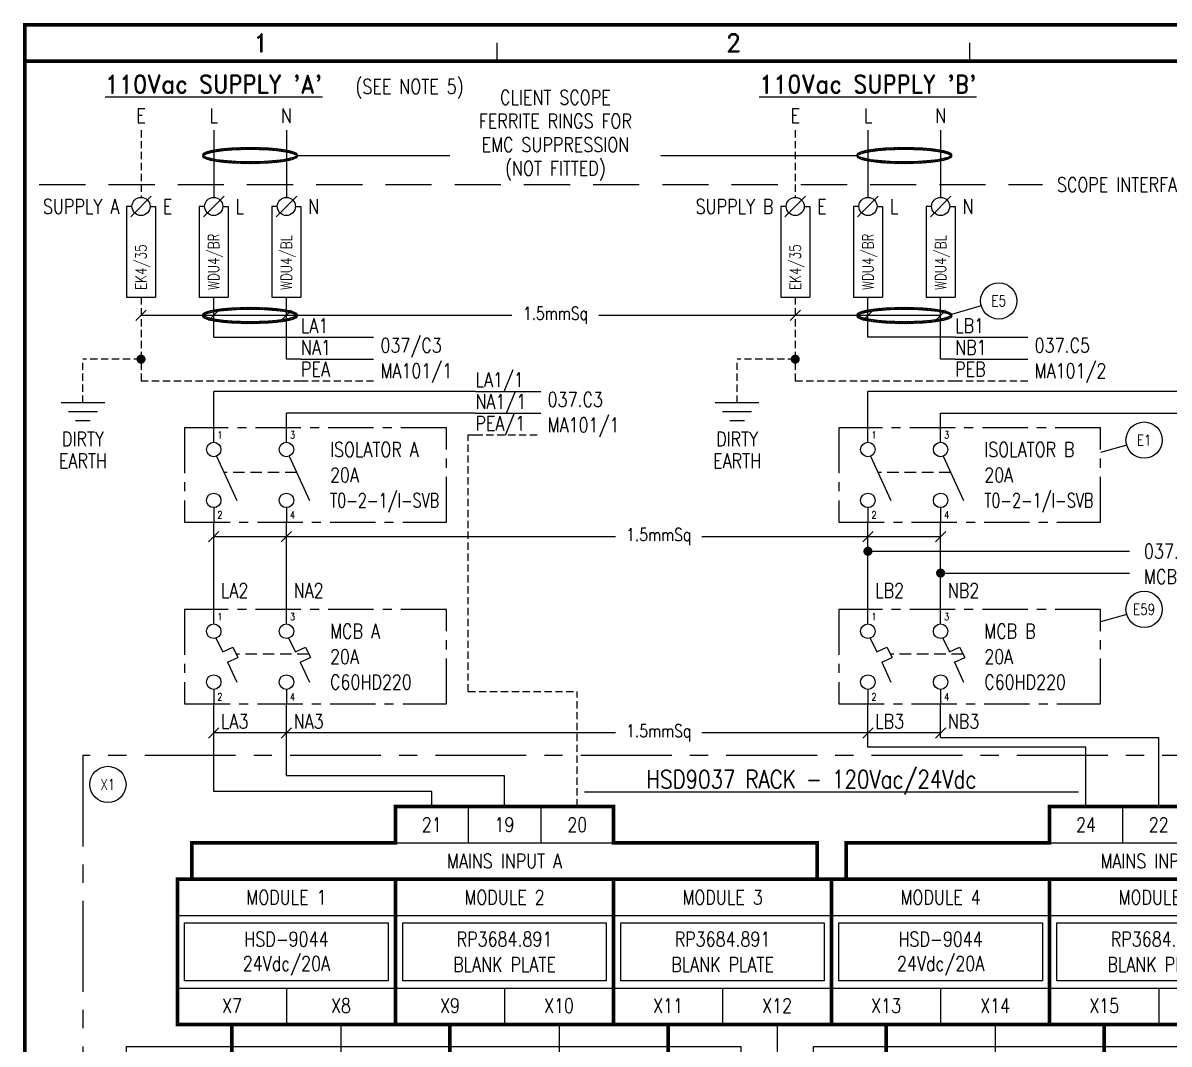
# Model space of a CAD drawing. Extents: x 0 to 414, y 0 to 285.
# Drawn here: x 15.7 to 173.4, y 144.8 to 285.2 of the extents above; entities that cross this region are included whole.
import ezdxf
from ezdxf.enums import TextEntityAlignment as Align

# ---------------------------------------------------------------- set-up
doc = ezdxf.new("R2010")
doc.units = 0
doc.header["$MEASUREMENT"] = 0
for name, pattern in [('CENTER', [2, 1.25, -0.25, 0.25, -0.25]), ('CONTINU', [0]), ('DASHEDX2', [1.5, 1, -0.5]), ('HIDDEN', [9.524999999999999, 6.35, -3.175])]:
    doc.linetypes.add(name, pattern=pattern)
doc.layers.get('0').update_dxf_attribs({"linetype": 'CONTINUOUS'})
for name, color, linetype in [('CATALOGUE', 2, 'CONTINUOUS'), ('COL', 2, 'CONTINU'), ('COUNTER', 2, 'CONTINUOUS'), ('LOCATION', 2, 'CONTINUOUS'), ('MCABBLU-TR-1_5', 4, 'CONTINUOUS'), ('MCABBRN-TR-1_5', 4, 'CONTINUOUS'), ('PCABBLU-TR-1_5', 7, 'CONTINUOUS'), ('PCABBRN-TR-1_5', 7, 'CONTINUOUS'), ('PCABEARTH-1_5', 7, 'DASHEDX2'), ('PREFIX', 2, 'CONTINUOUS'), ('RECORD', 2, 'CONTINUOUS'), ('ROW', 2, 'CONTINU'), ('SNA', 2, 'CONTINUOUS'), ('SPOTS', 7, 'CONTINUOUS'), ('TECHDATA', 2, 'CONTINUOUS'), ('TEXT', 2, 'CONTINUOUS'), ('TPOL', 3, 'CONTINUOUS'), ('UPS', 2, 'CONTINUOUS'), ('ZONE', 2, 'CONTINUOUS')]:
    doc.layers.add(name, color=color, linetype=linetype)
doc.styles.add('CATALOGU', font='ROMANS.shx', dxfattribs={"width": 0.8, "height": 2.5})
doc.styles.add('LOCATION', font='ROMANS.shx', dxfattribs={"width": 0.8, "height": 2.5})
doc.styles.add('PINS', font='ROMANS.shx', dxfattribs={"width": 0.8, "height": 2.5})
doc.styles.add('REFERENC', font='ROMANS.shx', dxfattribs={"width": 0.8, "height": 2.5})
doc.styles.add('ROMAND', font='ROMAND')
doc.styles.add('ROMANS', font='romans.shx', dxfattribs={"width": 0.8})
doc.styles.add('SYMBOL', font='romans.shx', dxfattribs={"width": 0.8})
doc.styles.add('TECHDATA', font='ROMANS.shx', dxfattribs={"width": 0.8, "height": 2.5})
doc.styles.add('TERMINAL', font='ROMANS.shx', dxfattribs={"width": 0.8, "height": 2.5})
doc.styles.add('WIRES', font='ROMANS.shx', dxfattribs={"width": 0.8, "height": 2})
doc.styles.add('ZONE', font='ROMANS.shx', dxfattribs={"width": 0.8, "height": 2.5})

# ---------------------------------------------------------------- blocks, each defined once
blk = doc.blocks.new('HS-A3')
at = {"color": 1}
for p, q in [((81, 280), (81, 282.5)), ((146, 280), (146, 282.5))]:
    blk.add_line(p, q, dxfattribs=at)
at = {"color": 1, "const_width": 0.5}
blk.add_lwpolyline([(16, 3), (409, 3), (409, 285), (16, 285)], close=True, dxfattribs=at)
blk.add_lwpolyline([(16, 280), (404, 280)], dxfattribs=at)
at = {"color": 2, "style": 'ROMAND'}
for s, p in [('1', (48.5, 282.5)), ('2', (113.5, 282.5))]:
    blk.add_text(s, height=2.5, dxfattribs=at).set_placement(p, align=Align.MIDDLE)
at = {"layer": 'COL', "style": 'ROMAND', "flags": 9}
for tag, p in [('COL1', (48.5, 282.5)), ('COL2', (113.5, 282.5)), ('COL3', (178.5, 282.5)), ('COL4', (243.5, 282.5)), ('COL5', (308.5, 282.5)), ('COL6', (373.5, 282.5))]:
    blk.add_attdef(tag, p, '', height=2.5, dxfattribs=at)
at = {"layer": 'ROW', "style": 'ROMAND', "flags": 9}
for tag, p in [('ROW1', (406.5, 249.5)), ('ROW2', (406.5, 188.5)), ('ROW3', (406.5, 127.5)), ('ROW4', (406.5, 66.5))]:
    blk.add_attdef(tag, p, '', height=2.5, dxfattribs=at)
at = {"layer": 'UPS', "color": 3, "style": 'ROMANS', "width": 0.8, "flags": 8}
blk.add_attdef('PROJS->NOMPRO', text='', height=1.7, rotation=90, dxfattribs=at).set_placement((13.5, 35), align=Align.MIDDLE_LEFT)
at = {"layer": 'UPS', "style": 'ROMANS', "width": 0.8, "flags": 8}
for tag, height, p in [('PLANOS->VERIF', 2.5, (293.5, 34.25)), ('PLANOS->CANVI1', 2.5, (109, 29.25)), ('PLANOS->NCAN1', 2.5, (149, 29.25)), ('PLANOS->DCAN1', 2.5, (262.5, 29.25)), ('PLANOS->ORIG', 2.5, (293.5, 29.25)), ('PLANOS->CANVI2', 2.5, (109, 24.25)), ('PLANOS->NCAN2', 2.5, (149, 24.25)), ('PLANOS->DCAN2', 2.5, (262.5, 24.25)), ('PLANOS->HECHF', 2.5, (293.5, 24.25)), ('PLANOS->CANVI3', 2.5, (109, 19.25)), ('PLANOS->NCAN3', 2.5, (149, 19.25)), ('PLANOS->DCAN3', 2.5, (262.5, 19.25)), ('PLANOS->HECHD', 2.5, (293.5, 19.25)), ('PLANOS->CANVI4', 2.5, (109, 14.25)), ('PLANOS->NCAN4', 2.5, (149, 14.25)), ('PLANOS->DCAN4', 2.5, (262.5, 14.25)), ('PLANOS->DATACREA', 2.5, (293.5, 14.25)), ('PLANOS->CANVI5', 2.5, (109, 9.25)), ('PLANOS->NCAN5', 2.5, (149, 9.25)), ('PLANOS->DCAN5', 2.5, (262.5, 9.25)), ('PLANOS->NR1', 2.5, (293.5, 9.25)), ('PROJS->DESCPRO3', 5, (345.5, 5.5)), ('PLANOS->PLANO', 5, (378.5, 5.5)), ('PLANOS->USER', 5, (402.75, 5.5)), ('PLANOS->NR2', 2.5, (293.5, 4.25))]:
    blk.add_attdef(tag, text='', height=height, dxfattribs=at).set_placement(p, align=Align.CENTER)
at = {"layer": 'UPS', "style": 'ROMANS', "width": 3.1263, "flags": 8}
blk.add_attdef('PLANOS->MCAN1', text='', height=2.5, rotation=0.0611733494275344, dxfattribs=at).set_placement((155, 31.6443), (254, 31.75), align=Align.FIT)
at = {"layer": 'UPS', "style": 'ROMANS', "flags": 8}
for tag, width, p, p2 in [('PLANOS->MCAN2', 3.0574, (155, 26.75), (254, 26.75)), ('PLANOS->MCAN3', 3.0574, (155, 21.75), (254, 21.75)), ('PLANOS->MCAN4', 3.0462, (155, 16.75), (254, 16.75)), ('PLANOS->MCAN5', 3.0574, (155, 11.75), (254, 11.75))]:
    blk.add_attdef(tag, text='', height=2.5, dxfattribs=dict(at, width=width)).set_placement(p, p2, align=Align.FIT)
at = {"layer": 'UPS', "style": 'ROMANS', "width": 0.8, "flags": 8}
blk.add_attdef('PLANOS->DENOM', (313.5, 24.25), '', height=2.5, dxfattribs=at)
at = {"layer": 'UPS', "color": 4, "style": 'ROMANS', "width": 0.8, "flags": 8}
for tag, p in [('PROJS->DESCPRO1', (303, 19.25)), ('PROJS->DESCPRO2', (303, 14.25))]:
    blk.add_attdef(tag, p, '', height=2.5, dxfattribs=at)
at = {"layer": 'UPS', "color": 3, "style": 'ROMANS', "width": 0.8, "flags": 8}
blk.add_attdef('PLANOS->PROTOTIPO', text='', height=1.7, dxfattribs=at).set_placement((39.5, 5.5), align=Align.MIDDLE_LEFT)
at = {"layer": 'UPS', "style": 'ROMANS', "width": 0.8, "flags": 8}
blk.add_attdef('PLANOS->OBS4', text='', height=2.5, dxfattribs=at).set_placement((107, 5.5), align=Align.MIDDLE_LEFT)
blk = doc.blocks.new('FERRITE')
h = blk.add_hatch()
h.set_pattern_fill('ANSI31', color=256, scale=1.400296154272291, style=0)
h.set_pattern_definition([(45, (-178.4708869987944, -253.792462086164), (-0.123769863294423, 0.123769863294423), [])])
edge = h.paths.add_edge_path()
edge.add_ellipse((-1.99e-13, 0.130427291221733), major_axis=(-6.5, 0), ratio=0.152911272197378, start_angle=186.9188041560244, end_angle=356.393274004723)
edge.add_line((-6.009451665201384, 0.5092181948329529), (-6.009451665201384, 0.248363612389765))
edge.add_ellipse((-1.99e-13, -0.130427291221737), major_axis=(-6.5, 0), ratio=0.152911272197378, start_angle=186.9188041560251, end_angle=356.3932740047231, ccw=False)
edge.add_line((5.091569867411693, 0.487415927297262), (5.091569867411693, 0.748270509741246))
edge = h.paths.add_edge_path()
edge.add_ellipse((-1.99e-13, -0.130427291221737), major_axis=(-6.5, 0), ratio=0.152911272197378, start_angle=3.606725995281053, end_angle=173.0811958439806)
edge.add_line((5.091569867411693, -0.7482705097415309), (5.091569867411693, -0.487415927297322))
edge.add_ellipse((-1.99e-13, 0.130427291221733), major_axis=(-6.5, 0), ratio=0.152911272197378, start_angle=3.6067259952810105, end_angle=173.0811958439812, ccw=False)
edge.add_line((-6.009451665201384, -0.24836361238954), (-6.009451665201384, -0.509218194833467))
edge = h.paths.add_edge_path()
edge.add_ellipse((-1.99e-13, 0.130427291221733), major_axis=(-6.5, 0), ratio=0.152911272197378, start_angle=1.1595521376008264, end_angle=3.6067259952810105, ccw=False)
edge.add_ellipse((-1.99e-13, -0.130427291221737), major_axis=(-6.5, 0), ratio=0.152911272197378, start_angle=358.8404478623828, end_angle=360.0000000000035)
edge.add_ellipse((-1.99e-13, -0.130427291221737), major_axis=(-6.5, 0), ratio=0.152911272197378, start_angle=3.507e-12, end_angle=3.606725995281053)
edge.add_line((-6.009451665201384, -0.509218194833467), (-6.009451665201384, -0.24836361238954))
edge = h.paths.add_edge_path()
edge.add_ellipse((-1.99e-13, 0.130427291221733), major_axis=(-6.5, 0), ratio=0.152911272197378, start_angle=356.393274004723, end_angle=360.0000000000035)
edge.add_ellipse((-1.99e-13, 0.130427291221733), major_axis=(-6.5, 0), ratio=0.152911272197378, start_angle=3.507e-12, end_angle=1.159552137600694)
edge.add_ellipse((-1.99e-13, -0.130427291221737), major_axis=(-6.5, 0), ratio=0.152911272197378, start_angle=356.3932740047231, end_angle=358.840447862383, ccw=False)
edge.add_line((-6.009451665201384, 0.248363612389765), (-6.009451665201384, 0.5092181948329529))
edge = h.paths.add_edge_path()
edge.add_ellipse((-1.99e-13, -0.130427291221737), major_axis=(-6.5, 0), ratio=0.152911272197378, start_angle=173.0811958439806, end_angle=180.0000000000015)
edge.add_ellipse((-1.99e-13, -0.130427291221737), major_axis=(-6.5, 0), ratio=0.152911272197378, start_angle=180.0000000000015, end_angle=181.1595521376171)
edge.add_ellipse((-1.99e-13, 0.130427291221733), major_axis=(-6.5, 0), ratio=0.152911272197378, start_angle=173.0811958439812, end_angle=178.8404478623996, ccw=False)
edge.add_line((5.091569867411693, -0.487415927297322), (5.091569867411693, -0.7482705097415309))
edge = h.paths.add_edge_path()
edge.add_ellipse((-1.99e-13, 0.130427291221733), major_axis=(-6.5, 0), ratio=0.152911272197378, start_angle=180.0000000000015, end_angle=186.9188041560244)
edge.add_line((5.091569867411693, 0.748270509741246), (5.091569867411693, 0.487415927297262))
edge.add_ellipse((-1.99e-13, -0.130427291221737), major_axis=(-6.5, 0), ratio=0.152911272197378, start_angle=181.1595521376176, end_angle=186.9188041560251, ccw=False)
edge.add_ellipse((-1.99e-13, 0.130427291221733), major_axis=(-6.5, 0), ratio=0.152911272197378, start_angle=178.8404478623994, end_angle=180.0000000000015)
for p, q in [((-6.5, 0.1304), (-6.5, -0.1304)), ((6.5, 0.1304), (6.5, -0.1304))]:
    blk.add_line(p, q)
for centre in [(0, 0.1304), (0, -0.1304)]:
    blk.add_ellipse(centre, major_axis=(-6.5, 0), ratio=0.1529)
at = {"layer": 'CATALOGUE', "style": 'CATALOGU', "width": 0.8, "flags": 1}
blk.add_attdef('CATALOGUE', (8, -5), '', height=1.5, dxfattribs=at)
at = {"layer": 'RECORD', "style": 'REFERENC', "width": 0.8, "flags": 1}
blk.add_attdef('RECORD', (8, -3), '', height=1.5, dxfattribs=at)
at = {"layer": 'SNA', "style": 'SYMBOL', "width": 0.8}
blk.add_attdef('SNA', text='', height=1.5, dxfattribs=at).set_placement((10, 0), align=Align.MIDDLE)
blk = doc.blocks.new('MCB-2P')
for p, q in [((0, -2), (0, 0)), ((10, -2), (10, 0)), ((0.2905, -3.9569), (1.245, -5.8393)), ((10.2905, -3.9569), (11.245, -5.8393)), ((1.245, -5.8393), (2.6077, -5.2125)), ((2.6077, -5.2125), (3.3179, -6.624)), ((11.245, -5.8393), (12.6077, -5.2125)), ((12.6077, -5.2125), (13.3179, -6.624)), ((1.9049, -7.2739), (3.3179, -6.624)), ((1.9049, -7.2739), (3.1587, -10)), ((11.9049, -7.2739), (13.3179, -6.624)), ((11.9049, -7.2739), (13.1587, -10)), ((0, -11), (0, -13)), ((10, -11), (10, -13))]:
    blk.add_line(p, q)
at = {"color": 3, "linetype": 'HIDDEN', "ltscale": 0.25}
blk.add_line((13.0886, -6.1682), (3.0886, -6.1682), dxfattribs=at)
at = {"color": 6, "linetype": 'CENTER', "ltscale": 5}
blk.add_lwpolyline([(-4, -13), (32, -13), (32, 0), (-4, 0)], close=True, dxfattribs=at)
for centre in [(0, -3), (10, -3), (0, -10), (10, -10)]:
    blk.add_circle(centre, 1)
at = {"layer": 'CATALOGUE', "style": 'CATALOGU', "width": 0.8, "flags": 1}
blk.add_attdef('CATALOGUE', (16, -15), '', height=1, dxfattribs=at)
at = {"layer": 'LOCATION', "style": 'LOCATION', "width": 0.8, "flags": 1}
blk.add_attdef('LOCATION', (16, -17), '', height=1, dxfattribs=at)
at = {"layer": 'RECORD', "style": 'REFERENC', "width": 0.8}
blk.add_attdef('RECORD', (16, -11), '', height=2, dxfattribs=at)
at = {"layer": 'SNA', "style": 'SYMBOL', "width": 0.8}
blk.add_attdef('SNA', (16, -4), '', height=2, dxfattribs=at)
at = {"layer": 'TECHDATA', "style": 'TECHDATA', "width": 0.8}
blk.add_attdef('TECHDATA05', text='', height=1.5, dxfattribs=at).set_placement((38, 0), align=Align.MIDDLE)
blk.add_attdef('TECHDATA02', (16, -7.5), '', height=2, dxfattribs=at)
at = {"layer": 'TPOL', "style": 'PINS', "width": 0.8}
for tag, p in [('CN1', (0.5, -0.5)), ('CN3', (10.5, -0.5))]:
    blk.add_attdef(tag, text='', height=1, dxfattribs=at).set_placement(p, align=Align.TOP_LEFT)
for tag, p in [('CN2', (0.5, -12.8333)), ('CN4', (10.5, -12.8333))]:
    blk.add_attdef(tag, text='', height=1, dxfattribs=at).set_placement(p, align=Align.BOTTOM_LEFT)
at = {"layer": 'ZONE', "style": 'ZONE', "width": 0.8, "flags": 1}
blk.add_attdef('ZONE', (16, -19), '', height=1, dxfattribs=at)
blk = doc.blocks.new('ISOLATOR')
for p, q in [((0, -2), (0, 0)), ((10, -2), (10, 0)), ((0.3669, -3.9303), (3.1587, -10)), ((10.3669, -3.9303), (13.1587, -10)), ((0, -11), (0, -13)), ((10, -11), (10, -13))]:
    blk.add_line(p, q)
at = {"color": 3, "linetype": 'HIDDEN', "ltscale": 0.25}
blk.add_line((11.3963, -6.1682), (1.3963, -6.1682), dxfattribs=at)
at = {"color": 6, "linetype": 'CENTER', "ltscale": 5}
blk.add_lwpolyline([(-4, -13), (32, -13), (32, 0), (-4, 0)], close=True, dxfattribs=at)
for centre in [(0, -3), (10, -3), (0, -10), (10, -10)]:
    blk.add_circle(centre, 1)
at = {"layer": 'CATALOGUE', "style": 'CATALOGU', "width": 0.8, "flags": 1}
blk.add_attdef('CATALOGUE', (16, -15), '', height=1, dxfattribs=at)
at = {"layer": 'LOCATION', "style": 'LOCATION', "width": 0.8, "flags": 1}
blk.add_attdef('LOCATION', (16, -17), '', height=1, dxfattribs=at)
at = {"layer": 'RECORD', "style": 'REFERENC', "width": 1.291}
blk.add_attdef('RECORD', text='', height=2, dxfattribs=at).set_placement((16, -11), (31, -11), align=Align.FIT)
at = {"layer": 'SNA', "style": 'SYMBOL', "width": 0.8}
blk.add_attdef('SNA', (16, -4), '', height=2, dxfattribs=at)
at = {"layer": 'TECHDATA', "style": 'TECHDATA', "width": 0.8}
blk.add_attdef('TECHDATA05', text='', height=1.5, dxfattribs=at).set_placement((38, 0), align=Align.MIDDLE)
blk.add_attdef('TECHDATA02', (16, -7.5), '', height=2, dxfattribs=at)
at = {"layer": 'TPOL', "style": 'PINS', "width": 0.8}
for tag, p in [('CN1', (0.5, -0.5)), ('CN3', (10.5, -0.5))]:
    blk.add_attdef(tag, text='', height=1, dxfattribs=at).set_placement(p, align=Align.TOP_LEFT)
for tag, p in [('CN2', (0.5, -12.5)), ('CN4', (10.5, -12.5))]:
    blk.add_attdef(tag, p, '', height=1, dxfattribs=at)
at = {"layer": 'ZONE', "style": 'ZONE', "width": 0.8, "flags": 1}
blk.add_attdef('ZONE', (16, -19), '', height=1, dxfattribs=at)
blk = doc.blocks.new('EARTH')
at = {"color": 3}
for p, q in [((3, 0), (-3, 0)), ((2, -1.25), (-2, -1.25)), ((1, -2.5), (-1, -2.5))]:
    blk.add_line(p, q, dxfattribs=at)
blk = doc.blocks.new('TERM1')
for p, q in [((-1.25, 0), (-2, 0)), ((-2, 0), (-2, -12.5)), ((1.4142, 1.4142), (-1.4142, -1.4142)), ((1.25, 0), (2, 0)), ((2, 0), (2, -12.5)), ((-2, -12.5), (2, -12.5))]:
    blk.add_line(p, q)
blk.add_circle((0, 0), 1.25)
at = {"layer": 'CATALOGUE', "style": 'CATALOGU', "width": 0.8, "flags": 9}
blk.add_attdef('CATALOGUE', (3, -5), '', height=0.5, dxfattribs=at)
at = {"layer": 'COUNTER', "style": 'SYMBOL', "width": 0.8, "flags": 8}
blk.add_attdef('COUNTER', text='', height=2, dxfattribs=at).set_placement((3, 0), align=Align.MIDDLE_LEFT)
at = {"layer": 'LOCATION', "style": 'LOCATION', "width": 0.8, "flags": 1}
blk.add_attdef('LOCATION', (3, -5.75), '', height=0.5, dxfattribs=at)
at = {"layer": 'PREFIX', "style": 'TERMINAL', "width": 0.8}
blk.add_attdef('PREFIX', text='', height=2, dxfattribs=at).set_placement((-3, 0), align=Align.MIDDLE_RIGHT)
at = {"layer": 'RECORD', "style": 'REFERENC', "width": 0.8, "flags": 9}
blk.add_attdef('RECORD', (3, -4.25), '', height=0.5, dxfattribs=at)
at = {"layer": 'SNA', "style": 'SYMBOL', "width": 0.8, "flags": 9}
blk.add_attdef('SNA', (3, -3.5), '', height=0.5, dxfattribs=at)
at = {"layer": 'TECHDATA', "color": 3, "style": 'TECHDATA', "width": 0.8, "flags": 8}
blk.add_attdef('TECHDATA04', text='', height=1.5, rotation=90, dxfattribs=at).set_placement((0, -11.5), align=Align.MIDDLE_LEFT)
at = {"layer": 'TECHDATA', "style": 'TECHDATA', "width": 0.8, "flags": 9}
blk.add_attdef('TECHDATA05', (3, -9), '', height=2, dxfattribs=at)
at = {"layer": 'TPOL', "style": 'PINS', "width": 0.8, "flags": 9}
blk.add_attdef('CN2', (0, 2), '', height=0.5, dxfattribs=at)
blk.add_attdef('CN1', text='', height=0.5, dxfattribs=at).set_placement((0, -13), align=Align.TOP_LEFT)
at = {"layer": 'ZONE', "style": 'ZONE', "width": 0.8, "flags": 1}
blk.add_attdef('ZONE', (3, -6.5), '', height=0.5, dxfattribs=at)
blk = doc.blocks.new('HSD9037')
for p, q in [((5, 0), (5, -5)), ((15, 0), (15, -5)), ((95, 0), (95, -5)), ((105, 0), (105, -5)), ((-5, -5), (25, -5)), ((85, -5), (115, -5)), ((-35, -15), (145, -15)), ((-35, -25), (145, -25)), ((-20, -25), (-20, -30)), ((-20, -25), (-20, -30)), ((10, -25), (10, -30)), ((40, -25), (40, -30)), ((70, -25), (70, -30)), ((100, -25), (100, -30)), ((130, -25), (130, -30)), ((-12.5, -30), (-12.5, -43)), ((17.5, -30), (17.5, -43)), ((47.5, -30), (47.5, -43)), ((77.5, -30), (77.5, -43)), ((107.5, -30), (107.5, -43)), ((137.5, -30), (137.5, -43)), ((53, -43), (72, -43))]:
    blk.add_line(p, q)
at = {"color": 6, "linetype": 'CENTER', "ltscale": 10}
blk.add_lwpolyline([(-48.0014, -48), (153, -48), (153, 7), (-48.0014, 7)], close=True, dxfattribs=at)
for points in [[(-33, -10, 0.5, 0.5, 0), (-33, -5, 0.5, 0.5, 0), (-5, -5, 0.5, 0.5, 0), (-5, 0, 0.5, 0.5, 0), (25, 0, 0.5, 0.5, 0), (25, -5, 0.5, 0.5, 0), (53, -5, 0.5, 0.5, 0), (53, -10, 0, 0, 0)], [(57, -10, 0.5, 0.5, 0), (57, -5, 0.5, 0.5, 0), (85, -5, 0.5, 0.5, 0), (85, 0, 0.5, 0.5, 0), (115, 0, 0.5, 0.5, 0), (115, -5, 0.5, 0.5, 0), (143, -5, 0.5, 0.5, 0), (143, -10, 0, 0, 0)]]:
    blk.add_lwpolyline(points, format="xyseb")
at = {"const_width": 0.5}
blk.add_lwpolyline([(-35, -30), (145, -30), (145, -10), (-35, -10)], close=True, dxfattribs=at)
for points in [[(-5, -10), (-5, -30)], [(25, -10), (25, -30)], [(55, -10), (55, -30)], [(85, -10), (85, -30)], [(115, -10), (115, -30)], [(-27.5, -30), (-27.5, -34)], [(2.5, -30), (2.5, -34)], [(32.5, -30), (32.5, -34)], [(62.5, -30), (62.5, -34)], [(92.5, -30), (92.5, -34)], [(122.5, -30), (122.5, -34)], [(54, -35), (41, -35)]]:
    blk.add_lwpolyline(points, dxfattribs=at)
for points in [[(-42, -33), (42.5, -33), (42.5, -37), (-42, -37)], [(52.5, -33), (132, -33), (132, -37), (52.5, -37)], [(-22, -41.5), (57, -41.5), (57, -44.5), (-22, -44.5)], [(67.9986, -41.5), (147, -41.5), (147, -44.5), (67.9986, -44.5)]]:
    blk.add_lwpolyline(points, close=True)
at = {"const_width": 0.625}
for points in [[(-18.3125, -43, 1), (-17.6875, -43, 1)], [(-12.8125, -43, 1), (-12.1875, -43, 1)], [(17.1875, -43, 1), (17.8125, -43, 1)], [(47.1875, -43, 1), (47.8125, -43, 1)], [(52.6875, -43, 1), (53.3125, -43, 1)], [(71.6875, -43, 1), (72.3125, -43, 1)], [(77.1875, -43, 1), (77.8125, -43, 1)], [(107.1875, -43, 1), (107.8125, -43, 1)], [(137.1875, -43, 1), (137.8125, -43, 1)], [(142.6875, -43, 1), (143.3125, -43, 1)]]:
    blk.add_lwpolyline(points, format="xyb", close=True, dxfattribs=at)
for centre in [(-38, -35), (-27.5, -35), (2.5, -35), (32.5, -35), (40, -35), (55, -35), (62.5, -35), (92.5, -35), (122.5, -35), (128, -35)]:
    blk.add_circle(centre, 1)
at = {"layer": 'TEXT'}
blk.add_line((21.0282, 2), (88.9718, 2), dxfattribs=at)
at = {"layer": 'CATALOGUE', "style": 'CATALOGU', "width": 0.8, "flags": 1}
blk.add_attdef('CATALOGUE', (-44, -17), '', height=1, dxfattribs=at)
at = {"layer": 'LOCATION', "style": 'LOCATION', "width": 0.8, "flags": 1}
blk.add_attdef('LOCATION', (-44, -19), '', height=1, dxfattribs=at)
at = {"layer": 'RECORD', "style": 'REFERENC', "width": 0.8, "flags": 1}
blk.add_attdef('RECORD', (-44, -15), '', height=1, dxfattribs=at)
at = {"layer": 'SNA', "style": 'SYMBOL', "width": 0.8}
blk.add_attdef('SNA', text='', height=1.5, dxfattribs=at).set_placement((-43, 2), align=Align.MIDDLE)
at = {"layer": 'TECHDATA', "style": 'TECHDATA', "width": 0.8}
blk.add_attdef('TECHDATA01', text='', height=2.5, dxfattribs=at).set_placement((52.2367, 2.5), align=Align.CENTER)
at = {"layer": 'TEXT', "color": 3, "style": 'ROMANS', "width": 0.8}
for s, p in [('MAINS INPUT A', (10, -7.5)), ('MAINS INPUT B', (100, -7.5)), ('MODULE 1', (-20, -12.5)), ('MODULE 2', (10, -12.5)), ('MODULE 3', (40, -12.5)), ('MODULE 4', (70, -12.5)), ('MODULE 5', (100, -12.5)), ('MODULE 6', (130, -12.5))]:
    blk.add_text(s, height=2, dxfattribs=at).set_placement(p, align=Align.MIDDLE)
at = {"layer": 'TPOL', "style": 'PINS', "width": 0.8}
for tag, p in [('CN1', (0, -1.5)), ('CN2', (10, -1.5)), ('CN3', (20, -1.5)), ('CN4', (90, -1.5)), ('CN5', (100, -1.5)), ('CN6', (110, -1.5))]:
    blk.add_attdef(tag, text='', height=2, dxfattribs=at).set_placement(p, align=Align.TOP_CENTER)
for tag, p in [('CN7', (-27.5, -29)), ('CN8', (-12.5, -29)), ('CN9', (2.5, -29)), ('CN10', (17.5, -29)), ('CN11', (32.5, -29)), ('CN12', (47.5, -29)), ('CN13', (62.5, -29)), ('CN14', (77.5, -29)), ('CN15', (92.5, -29)), ('CN16', (107.5, -29)), ('CN17', (122.5, -29)), ('CN18', (137.5, -29))]:
    blk.add_attdef(tag, text='', height=2, dxfattribs=at).set_placement(p, align=Align.BOTTOM_CENTER)
at = {"layer": 'TPOL', "style": 'PINS', "width": 0.8, "flags": 1}
for tag, p in [('CN19', (-38, -38)), ('CN20', (128, -38)), ('CN21', (-18, -45)), ('CN22', (143, -45))]:
    blk.add_attdef(tag, text='', height=2, dxfattribs=at).set_placement(p, align=Align.TOP_CENTER)
at = {"layer": 'ZONE', "style": 'ZONE', "width": 0.8, "flags": 1}
blk.add_attdef('ZONE', (-44, -21), '', height=1, dxfattribs=at)
blk = doc.blocks.new('POWECMOD')
for p, q in [((1, -1), (29, -1)), ((1, -9), (1, -1)), ((29, -1), (29, -9)), ((29, -9), (1, -9))]:
    blk.add_line(p, q)
at = {"layer": 'CATALOGUE', "style": 'CATALOGU', "width": 0.8, "flags": 1}
blk.add_attdef('CATALOGUE', (30, -4), '', height=1, dxfattribs=at)
at = {"layer": 'LOCATION', "style": 'LOCATION', "width": 0.8, "flags": 1}
blk.add_attdef('LOCATION', (30, -7), '', height=1, dxfattribs=at)
at = {"layer": 'RECORD', "style": 'REFERENC', "width": 0.8, "flags": 1}
blk.add_attdef('RECORD', (30, -5.5), '', height=1, dxfattribs=at)
at = {"layer": 'SNA', "style": 'SYMBOL', "width": 0.8, "flags": 1}
blk.add_attdef('SNA', (30, -2.5), '', height=1, dxfattribs=at)
at = {"layer": 'TECHDATA', "style": 'TECHDATA', "width": 0.8}
for tag, p in [('TECHDATA01', (15, -3.25)), ('TECHDATA02', (15, -6.75))]:
    blk.add_attdef(tag, text='', height=2, dxfattribs=at).set_placement(p, align=Align.MIDDLE)
at = {"layer": 'ZONE', "style": 'ZONE', "width": 0.8, "flags": 1}
blk.add_attdef('ZONE', (30, -8.5), '', height=1, dxfattribs=at)

msp = doc.modelspace()

# ---------------------------------------------------------------- hatches: boundary and pattern name
h = msp.add_hatch()
h.set_pattern_fill('ANSI31', color=256, scale=1.400296154272291, style=0)
h.set_pattern_definition([(45, (-131.4708869987939, 13.20753791383594), (-0.123769863294423, 0.123769863294423), [])])
edge = h.paths.add_edge_path()
edge.add_ellipse((46.99999999999977, 267.1304272912216), major_axis=(-6.5, 0), ratio=0.152911272197378, start_angle=186.9188041560244, end_angle=356.393274004723)
edge.add_line((40.99054833479885, 267.5092181948324), (40.99054833479885, 267.2483636123894))
edge.add_ellipse((46.99999999999977, 266.8695727087779), major_axis=(-6.5, 0), ratio=0.152911272197378, start_angle=186.9188041560251, end_angle=356.3932740047231, ccw=False)
edge.add_line((52.09156986741169, 267.4874159272961), (52.09156986741169, 267.7482705097408))
edge = h.paths.add_edge_path()
edge.add_ellipse((46.99999999999977, 266.8695727087779), major_axis=(-6.5, 0), ratio=0.152911272197378, start_angle=3.606725995281053, end_angle=173.0811958439806)
edge.add_line((52.09156986741169, 266.2517294902584), (52.09156986741169, 266.5125840727026))
edge.add_ellipse((46.99999999999977, 267.1304272912216), major_axis=(-6.5, 0), ratio=0.152911272197378, start_angle=3.6067259952810105, end_angle=173.0811958439812, ccw=False)
edge.add_line((40.99054833479885, 266.7516363876101), (40.99054833479885, 266.490781805166))
edge = h.paths.add_edge_path()
edge.add_ellipse((46.99999999999977, 267.1304272912216), major_axis=(-6.5, 0), ratio=0.152911272197378, start_angle=1.1595521376008264, end_angle=3.6067259952810105, ccw=False)
edge.add_ellipse((46.99999999999977, 266.8695727087779), major_axis=(-6.5, 0), ratio=0.152911272197378, start_angle=358.8404478623828, end_angle=360.0000000000035)
edge.add_ellipse((46.99999999999977, 266.8695727087779), major_axis=(-6.5, 0), ratio=0.152911272197378, start_angle=3.507e-12, end_angle=3.606725995281053)
edge.add_line((40.99054833479885, 266.490781805166), (40.99054833479885, 266.7516363876101))
edge = h.paths.add_edge_path()
edge.add_ellipse((46.99999999999977, 267.1304272912216), major_axis=(-6.5, 0), ratio=0.152911272197378, start_angle=356.393274004723, end_angle=360.0000000000035)
edge.add_ellipse((46.99999999999977, 267.1304272912216), major_axis=(-6.5, 0), ratio=0.152911272197378, start_angle=3.507e-12, end_angle=1.159552137600694)
edge.add_ellipse((46.99999999999977, 266.8695727087779), major_axis=(-6.5, 0), ratio=0.152911272197378, start_angle=356.3932740047231, end_angle=358.840447862383, ccw=False)
edge.add_line((40.99054833479885, 267.2483636123894), (40.99054833479885, 267.5092181948324))
edge = h.paths.add_edge_path()
edge.add_ellipse((46.99999999999977, 266.8695727087779), major_axis=(-6.5, 0), ratio=0.152911272197378, start_angle=173.0811958439806, end_angle=180.0000000000014)
edge.add_ellipse((46.99999999999977, 266.8695727087779), major_axis=(-6.5, 0), ratio=0.152911272197378, start_angle=180.0000000000014, end_angle=181.1595521376171)
edge.add_ellipse((46.99999999999977, 267.1304272912216), major_axis=(-6.5, 0), ratio=0.152911272197378, start_angle=173.0811958439812, end_angle=178.8404478623996, ccw=False)
edge.add_line((52.09156986741169, 266.5125840727026), (52.09156986741169, 266.2517294902584))
edge = h.paths.add_edge_path()
edge.add_ellipse((46.99999999999977, 267.1304272912216), major_axis=(-6.5, 0), ratio=0.152911272197378, start_angle=180.0000000000014, end_angle=186.9188041560244)
edge.add_line((52.09156986741169, 267.7482705097408), (52.09156986741169, 267.4874159272961))
edge.add_ellipse((46.99999999999977, 266.8695727087779), major_axis=(-6.5, 0), ratio=0.152911272197378, start_angle=181.1595521376176, end_angle=186.9188041560251, ccw=False)
edge.add_ellipse((46.99999999999977, 267.1304272912216), major_axis=(-6.5, 0), ratio=0.152911272197378, start_angle=178.8404478623994, end_angle=180.0000000000014)
h = msp.add_hatch()
h.set_pattern_fill('ANSI31', color=256, scale=1.400296154272291, style=0)
h.set_pattern_definition([(45, (-41.47088699879435, 13.20753791383594), (-0.123769863294423, 0.123769863294423), [])])
edge = h.paths.add_edge_path()
edge.add_ellipse((136.9999999999996, 267.1304272912216), major_axis=(-6.5, 0), ratio=0.152911272197378, start_angle=186.9188041560244, end_angle=356.393274004723)
edge.add_line((130.9905483347984, 267.5092181948324), (130.9905483347984, 267.2483636123894))
edge.add_ellipse((136.9999999999996, 266.8695727087779), major_axis=(-6.5, 0), ratio=0.152911272197378, start_angle=186.9188041560251, end_angle=356.3932740047231, ccw=False)
edge.add_line((142.0915698674116, 267.4874159272961), (142.0915698674116, 267.7482705097408))
edge = h.paths.add_edge_path()
edge.add_ellipse((136.9999999999996, 266.8695727087779), major_axis=(-6.5, 0), ratio=0.152911272197378, start_angle=3.606725995281053, end_angle=173.0811958439806)
edge.add_line((142.0915698674116, 266.2517294902584), (142.0915698674116, 266.5125840727026))
edge.add_ellipse((136.9999999999996, 267.1304272912216), major_axis=(-6.5, 0), ratio=0.152911272197378, start_angle=3.6067259952810105, end_angle=173.0811958439812, ccw=False)
edge.add_line((130.9905483347984, 266.7516363876101), (130.9905483347984, 266.490781805166))
edge = h.paths.add_edge_path()
edge.add_ellipse((136.9999999999996, 267.1304272912216), major_axis=(-6.5, 0), ratio=0.152911272197378, start_angle=1.1595521376008264, end_angle=3.6067259952810105, ccw=False)
edge.add_ellipse((136.9999999999996, 266.8695727087779), major_axis=(-6.5, 0), ratio=0.152911272197378, start_angle=358.8404478623828, end_angle=360.0000000000035)
edge.add_ellipse((136.9999999999996, 266.8695727087779), major_axis=(-6.5, 0), ratio=0.152911272197378, start_angle=3.507e-12, end_angle=3.606725995281053)
edge.add_line((130.9905483347984, 266.490781805166), (130.9905483347984, 266.7516363876101))
edge = h.paths.add_edge_path()
edge.add_ellipse((136.9999999999996, 267.1304272912216), major_axis=(-6.5, 0), ratio=0.152911272197378, start_angle=356.393274004723, end_angle=360.0000000000035)
edge.add_ellipse((136.9999999999996, 267.1304272912216), major_axis=(-6.5, 0), ratio=0.152911272197378, start_angle=3.507e-12, end_angle=1.159552137600694)
edge.add_ellipse((136.9999999999996, 266.8695727087779), major_axis=(-6.5, 0), ratio=0.152911272197378, start_angle=356.3932740047231, end_angle=358.840447862383, ccw=False)
edge.add_line((130.9905483347984, 267.2483636123894), (130.9905483347984, 267.5092181948324))
edge = h.paths.add_edge_path()
edge.add_ellipse((136.9999999999996, 266.8695727087779), major_axis=(-6.5, 0), ratio=0.152911272197378, start_angle=173.0811958439806, end_angle=180.0000000000014)
edge.add_ellipse((136.9999999999996, 266.8695727087779), major_axis=(-6.5, 0), ratio=0.152911272197378, start_angle=180.0000000000014, end_angle=181.1595521376171)
edge.add_ellipse((136.9999999999996, 267.1304272912216), major_axis=(-6.5, 0), ratio=0.152911272197378, start_angle=173.0811958439812, end_angle=178.8404478623996, ccw=False)
edge.add_line((142.0915698674116, 266.5125840727026), (142.0915698674116, 266.2517294902584))
edge = h.paths.add_edge_path()
edge.add_ellipse((136.9999999999996, 267.1304272912216), major_axis=(-6.5, 0), ratio=0.152911272197378, start_angle=180.0000000000014, end_angle=186.9188041560244)
edge.add_line((142.0915698674116, 267.7482705097408), (142.0915698674116, 267.4874159272961))
edge.add_ellipse((136.9999999999996, 266.8695727087779), major_axis=(-6.5, 0), ratio=0.152911272197378, start_angle=181.1595521376176, end_angle=186.9188041560251, ccw=False)
edge.add_ellipse((136.9999999999996, 267.1304272912216), major_axis=(-6.5, 0), ratio=0.152911272197378, start_angle=178.8404478623994, end_angle=180.0000000000014)

# ---------------------------------------------------------------- linework, layer by layer
at = {"linetype": 'DASHEDX2'}
for p, q in [((32, 270.5), (32, 261.25)), ((122, 270.5), (122, 261.25))]:
    msp.add_line(p, q, dxfattribs=at)
for p, q in [((42, 270.5), (42, 261.25)), ((52, 270.5), (52, 261.25)), ((132, 270.5), (132, 261.25)), ((142, 270.5), (142, 261.25)), ((40.5, 267.1304), (40.5, 266.8696)), ((53.5, 267.1304), (53.5, 266.8696)), ((130.5, 267.1304), (130.5, 266.8696)), ((143.5, 267.1304), (143.5, 266.8696))]:
    msp.add_line(p, q)
at = {"color": 3, "linetype": 'HIDDEN'}
msp.add_line((18, 263), (156, 263), dxfattribs=at)
at = {"color": 3}
for p, q in [((147.5962, 246.3132), (143.5, 245.1429)), ((167.5962, 227.1559), (164, 226.1284)), ((167.5962, 203.8702), (164, 202.8427))]:
    msp.add_line(p, q, dxfattribs=at)
for centre in [(150, 247), (170, 227.8427), (170, 204.557), (27.4352, 180.4681)]:
    msp.add_circle(centre, 2.5, dxfattribs=at)
for centre in [(47, 267.1304), (137, 267.1304), (47, 266.8696), (137, 266.8696)]:
    msp.add_ellipse(centre, major_axis=(-6.5, 0), ratio=0.1529)
at = {"layer": 'PCABBLU-TR-1_5'}
for p, q in [((52, 239), (52, 247.5)), ((142, 239), (142, 247.5)), ((42, 242), (54, 242)), ((144, 242), (132, 242)), ((54, 239), (52, 239)), ((54, 239), (64, 239)), ((144, 239), (142, 239)), ((144, 239), (154, 239)), ((78, 234.557), (42, 234.557)), ((183, 234.557), (132, 234.557)), ((52, 229.557), (52, 231.557)), ((78, 231.557), (52, 231.557)), ((78, 231.557), (87, 231.557)), ((142, 229.557), (142, 231.557)), ((142, 231.557), (183, 231.557)), ((52, 205.557), (52, 216.557)), ((142, 205.557), (142, 216.557)), ((142, 209.557), (167.9772, 209.557)), ((52, 204.557), (52, 205.557)), ((142, 204.557), (142, 205.557)), ((52, 187.557), (52, 191.557)), ((142, 187.557), (142, 191.557)), ((52, 181.6408), (52, 187.557)), ((142, 186.9538), (142, 187.557)), ((142, 186.9538), (172, 186.9538)), ((172, 177.4396), (172, 186.9538)), ((162, 185.602), (132, 185.602)), ((162, 177.4396), (162, 185.602)), ((82, 181.6408), (52, 181.6408)), ((82, 177.4396), (82, 181.6408)), ((72, 179.5058), (42, 179.5058)), ((72, 177.4396), (72, 179.5058))]:
    msp.add_line(p, q, dxfattribs=at)
at = {"layer": 'PCABBRN-TR-1_5'}
for p, q in [((42, 242), (42, 247.5)), ((132, 242), (132, 247.5)), ((54, 242), (64, 242)), ((144, 242), (154, 242)), ((42, 229.557), (42, 234.557)), ((78, 234.557), (87, 234.557)), ((132, 229.557), (132, 234.557)), ((42, 207.557), (42, 216.557)), ((132, 205.557), (132, 216.557)), ((132, 212.557), (167.9772, 212.557)), ((42, 205.557), (42, 207.557)), ((42, 204.557), (42, 205.557)), ((132, 204.557), (132, 205.557)), ((42, 187.557), (42, 191.557)), ((132, 187.557), (132, 191.557)), ((42, 179.5058), (42, 187.557)), ((132, 185.602), (132, 187.557))]:
    msp.add_line(p, q, dxfattribs=at)
at = {"layer": 'PCABEARTH-1_5'}
for p, q in [((32, 247.5), (32, 236)), ((122, 247.5), (122, 236)), ((32, 238.9865), (24, 238.9865)), ((24, 233), (24, 238.9865)), ((122, 238.9865), (114, 238.9865)), ((114, 233), (114, 238.9865)), ((32, 236), (54, 236)), ((54, 236), (64, 236)), ((122, 236), (144, 236)), ((144, 236), (154, 236)), ((77, 193.2544), (77, 228.557)), ((77, 228.557), (78, 228.557)), ((78, 228.557), (87, 228.557)), ((77, 193.2544), (92, 193.2544)), ((92, 177.4396), (92, 193.2544))]:
    msp.add_line(p, q, dxfattribs=at)
at = {"layer": 'SPOTS', "color": 7, "const_width": 0.625}
for points in [[(31.6875, 238.9865, 1), (32.3125, 238.9865, 1)], [(121.6875, 238.9865, 1), (122.3125, 238.9865, 1)], [(131.6875, 212.557, 1), (132.3125, 212.557, 1)], [(141.6875, 209.557, 1), (142.3125, 209.557, 1)]]:
    msp.add_lwpolyline(points, format="xyb", close=True, dxfattribs=at)
at = {"layer": 'TEXT', "color": 3}
for p, q in [((53.5, 267), (74.5, 267)), ((103.5, 267), (130.5, 267)), ((31.2933, 244.2933), (32.7067, 245.7067)), ((83, 245), (32, 245)), ((41.2933, 244.2933), (42.7067, 245.7067)), ((51.2933, 244.2933), (52.7067, 245.7067)), ((142, 245), (95, 245)), ((121.2933, 244.2933), (122.7067, 245.7067)), ((131.2933, 244.2933), (132.7067, 245.7067)), ((141.2933, 244.2933), (142.7067, 245.7067)), ((41.2933, 213.8503), (42.7067, 215.2637)), ((97.2626, 214.557), (42, 214.557)), ((51.2933, 213.8503), (52.7067, 215.2637)), ((142, 214.557), (109.1659, 214.557)), ((131.2933, 213.8503), (132.7067, 215.2637)), ((141.2933, 213.8503), (142.7067, 215.2637)), ((41.2933, 186.8503), (42.7067, 188.2637)), ((51.2933, 186.8503), (52.7067, 188.2637)), ((131.2933, 186.8503), (132.7067, 188.2637)), ((141.2933, 186.8503), (142.7067, 188.2637)), ((97.2626, 187.557), (42, 187.557)), ((142, 187.557), (109.1659, 187.557))]:
    msp.add_line(p, q, dxfattribs=at)

# ---------------------------------------------------------------- block references
for name, p in [('HS-A3', (0, 0)), ('EARTH', (24, 233)), ('EARTH', (114, 233))]:
    msp.add_blockref(name, p)
for name, p, values in [('TERM1', (32, 260), {'PREFIX': 'SUPPLY A', 'COUNTER': 'E', 'TECHDATA04': 'EK4/35'}), ('TERM1', (42, 260), {'COUNTER': 'L', 'TECHDATA04': 'WDU4/BR'}), ('TERM1', (52, 260), {'COUNTER': 'N', 'TECHDATA04': 'WDU4/BL'}), ('TERM1', (122, 260), {'PREFIX': 'SUPPLY B', 'COUNTER': 'E', 'TECHDATA04': 'EK4/35'}), ('TERM1', (132, 260), {'COUNTER': 'L', 'TECHDATA04': 'WDU4/BR'}), ('TERM1', (142, 260), {'COUNTER': 'N', 'TECHDATA04': 'WDU4/BL'}), ('MCB-2P', (132, 204.557), {'CN1': '1', 'CN2': '2', 'CN3': '3', 'CN4': '4', 'SNA': 'MCB B', 'RECORD': 'C60HD220', 'TECHDATA05': 'E59', 'TECHDATA02': '20A'}), ('POWECMOD', (37, 162.4396), {'TECHDATA01': 'HSD-9044', 'TECHDATA02': '24Vdc/20A'}), ('POWECMOD', (67, 162.4396), {'TECHDATA01': 'RP3684.891', 'TECHDATA02': 'BLANK PLATE'}), ('POWECMOD', (97, 162.4396), {'TECHDATA01': 'RP3684.891', 'TECHDATA02': 'BLANK PLATE'}), ('POWECMOD', (127, 162.4396), {'TECHDATA01': 'HSD-9044', 'TECHDATA02': '24Vdc/20A'}), ('POWECMOD', (157, 162.4396), {'TECHDATA01': 'RP3684.891', 'TECHDATA02': 'BLANK PLATE'})]:
    msp.add_blockref(name, p).add_auto_attribs(values)
ref = msp.add_blockref('FERRITE', (47, 245))
ref.add_attrib('SNA', 'E5', dxfattribs={"layer": 'SNA', "height": 1.5, "style": 'SYMBOL', "width": 0.8}).set_placement((150, 247), align=Align.MIDDLE)
ref = msp.add_blockref('FERRITE', (137, 245))
ref.add_attrib('SNA', 'E5', dxfattribs={"layer": 'SNA', "height": 1.5, "style": 'SYMBOL', "width": 0.8}).set_placement((150, 247), align=Align.MIDDLE)
ref = msp.add_blockref('ISOLATOR', (42, 229.557))
ref.add_attrib('CN1', '1', dxfattribs={"layer": 'TPOL', "height": 1, "style": 'PINS', "width": 0.8}).set_placement((42.5, 229.057), align=Align.TOP_LEFT)
ref.add_attrib('CN2', '2', (42.5, 217.057), dxfattribs={"layer": 'TPOL', "height": 1, "style": 'PINS', "width": 0.8})
ref.add_attrib('CN3', '3', dxfattribs={"layer": 'TPOL', "height": 1, "style": 'PINS', "width": 0.8}).set_placement((52.5, 229.057), align=Align.TOP_LEFT)
ref.add_attrib('CN4', '4', (52.5, 217.057), dxfattribs={"layer": 'TPOL', "height": 1, "style": 'PINS', "width": 0.8})
ref.add_attrib('SNA', 'ISOLATOR A', (58, 225.557), dxfattribs={"layer": 'SNA', "height": 2, "style": 'SYMBOL', "width": 0.8})
ref.add_attrib('RECORD', 'T0-2-1/I-SVB', dxfattribs={"layer": 'RECORD', "height": 2, "style": 'REFERENC', "width": 0.6562500000000001}).set_placement((58, 218.557), (73, 218.557), align=Align.FIT)
ref.add_attrib('TECHDATA05', 'E1', dxfattribs={"layer": 'TECHDATA', "height": 1.5, "style": 'TECHDATA', "width": 0.8}).set_placement((170, 227.8427), align=Align.MIDDLE)
ref.add_attrib('TECHDATA02', '20A', (58, 222.057), dxfattribs={"layer": 'TECHDATA', "height": 2, "style": 'TECHDATA', "width": 0.8})
ref = msp.add_blockref('ISOLATOR', (132, 229.557))
ref.add_attrib('CN1', '1', dxfattribs={"layer": 'TPOL', "height": 1, "style": 'PINS', "width": 0.8}).set_placement((132.5, 229.057), align=Align.TOP_LEFT)
ref.add_attrib('CN2', '2', (132.5, 217.057), dxfattribs={"layer": 'TPOL', "height": 1, "style": 'PINS', "width": 0.8})
ref.add_attrib('CN3', '3', dxfattribs={"layer": 'TPOL', "height": 1, "style": 'PINS', "width": 0.8}).set_placement((142.5, 229.057), align=Align.TOP_LEFT)
ref.add_attrib('CN4', '4', (142.5, 217.057), dxfattribs={"layer": 'TPOL', "height": 1, "style": 'PINS', "width": 0.8})
ref.add_attrib('SNA', 'ISOLATOR B', (148, 225.557), dxfattribs={"layer": 'SNA', "height": 2, "style": 'SYMBOL', "width": 0.8})
ref.add_attrib('RECORD', 'T0-2-1/I-SVB', dxfattribs={"layer": 'RECORD', "height": 2, "style": 'REFERENC', "width": 0.6562500000000001}).set_placement((148, 218.557), (163, 218.557), align=Align.FIT)
ref.add_attrib('TECHDATA05', 'E1', dxfattribs={"layer": 'TECHDATA', "height": 1.5, "style": 'TECHDATA', "width": 0.8}).set_placement((170, 227.8427), align=Align.MIDDLE)
ref.add_attrib('TECHDATA02', '20A', (148, 222.057), dxfattribs={"layer": 'TECHDATA', "height": 2, "style": 'TECHDATA', "width": 0.8})
ref = msp.add_blockref('MCB-2P', (42, 204.557))
ref.add_attrib('CN1', '1', dxfattribs={"layer": 'TPOL', "height": 1, "style": 'PINS', "width": 0.8}).set_placement((42.5, 204.057), align=Align.TOP_LEFT)
ref.add_attrib('CN2', '2', dxfattribs={"layer": 'TPOL', "height": 1, "style": 'PINS', "width": 0.8}).set_placement((42.5, 191.7237), align=Align.BOTTOM_LEFT)
ref.add_attrib('CN3', '3', dxfattribs={"layer": 'TPOL', "height": 1, "style": 'PINS', "width": 0.8}).set_placement((52.5, 204.057), align=Align.TOP_LEFT)
ref.add_attrib('CN4', '4', dxfattribs={"layer": 'TPOL', "height": 1, "style": 'PINS', "width": 0.8}).set_placement((52.5, 191.7237), align=Align.BOTTOM_LEFT)
ref.add_attrib('SNA', 'MCB A', (58, 200.557), dxfattribs={"layer": 'SNA', "height": 2, "style": 'SYMBOL', "width": 0.8})
ref.add_attrib('RECORD', 'C60HD220', (58, 193.557), dxfattribs={"layer": 'RECORD', "height": 2, "style": 'REFERENC', "width": 0.8})
ref.add_attrib('TECHDATA05', 'E59', dxfattribs={"layer": 'TECHDATA', "height": 1.5, "style": 'TECHDATA', "width": 0.8}).set_placement((170, 204.557), align=Align.MIDDLE)
ref.add_attrib('TECHDATA02', '20A', (58, 197.057), dxfattribs={"layer": 'TECHDATA', "height": 2, "style": 'TECHDATA', "width": 0.8})
ref = msp.add_blockref('HSD9037', (72, 177.4396))
ref.add_attrib('CN1', '21', dxfattribs={"layer": 'TPOL', "height": 2, "style": 'PINS', "width": 0.8}).set_placement((72, 175.9396), align=Align.TOP_CENTER)
ref.add_attrib('CN2', '19', dxfattribs={"layer": 'TPOL', "height": 2, "style": 'PINS', "width": 0.8}).set_placement((82, 175.9396), align=Align.TOP_CENTER)
ref.add_attrib('CN3', '20', dxfattribs={"layer": 'TPOL', "height": 2, "style": 'PINS', "width": 0.8}).set_placement((92, 175.9396), align=Align.TOP_CENTER)
ref.add_attrib('CN4', '24', dxfattribs={"layer": 'TPOL', "height": 2, "style": 'PINS', "width": 0.8}).set_placement((162, 175.9396), align=Align.TOP_CENTER)
ref.add_attrib('CN5', '22', dxfattribs={"layer": 'TPOL', "height": 2, "style": 'PINS', "width": 0.8}).set_placement((172, 175.9396), align=Align.TOP_CENTER)
ref.add_attrib('CN6', '23', dxfattribs={"layer": 'TPOL', "height": 2, "style": 'PINS', "width": 0.8}).set_placement((182, 175.9396), align=Align.TOP_CENTER)
ref.add_attrib('CN7', 'X7', dxfattribs={"layer": 'TPOL', "height": 2, "style": 'PINS', "width": 0.8}).set_placement((44.5, 148.4396), align=Align.BOTTOM_CENTER)
ref.add_attrib('CN8', 'X8', dxfattribs={"layer": 'TPOL', "height": 2, "style": 'PINS', "width": 0.8}).set_placement((59.5, 148.4396), align=Align.BOTTOM_CENTER)
ref.add_attrib('CN9', 'X9', dxfattribs={"layer": 'TPOL', "height": 2, "style": 'PINS', "width": 0.8}).set_placement((74.5, 148.4396), align=Align.BOTTOM_CENTER)
ref.add_attrib('CN10', 'X10', dxfattribs={"layer": 'TPOL', "height": 2, "style": 'PINS', "width": 0.8}).set_placement((89.5, 148.4396), align=Align.BOTTOM_CENTER)
ref.add_attrib('CN11', 'X11', dxfattribs={"layer": 'TPOL', "height": 2, "style": 'PINS', "width": 0.8}).set_placement((104.5, 148.4396), align=Align.BOTTOM_CENTER)
ref.add_attrib('CN12', 'X12', dxfattribs={"layer": 'TPOL', "height": 2, "style": 'PINS', "width": 0.8}).set_placement((119.5, 148.4396), align=Align.BOTTOM_CENTER)
ref.add_attrib('CN13', 'X13', dxfattribs={"layer": 'TPOL', "height": 2, "style": 'PINS', "width": 0.8}).set_placement((134.5, 148.4396), align=Align.BOTTOM_CENTER)
ref.add_attrib('CN14', 'X14', dxfattribs={"layer": 'TPOL', "height": 2, "style": 'PINS', "width": 0.8}).set_placement((149.5, 148.4396), align=Align.BOTTOM_CENTER)
ref.add_attrib('CN15', 'X15', dxfattribs={"layer": 'TPOL', "height": 2, "style": 'PINS', "width": 0.8}).set_placement((164.5, 148.4396), align=Align.BOTTOM_CENTER)
ref.add_attrib('SNA', 'X1', dxfattribs={"layer": 'SNA', "height": 1.5, "style": 'SYMBOL', "width": 0.8}).set_placement((27.4352, 180.4681), align=Align.MIDDLE)
ref.add_attrib('CN17', 'X17', dxfattribs={"layer": 'TPOL', "height": 2, "style": 'PINS', "width": 0.8}).set_placement((194.5, 148.4396), align=Align.BOTTOM_CENTER)
ref.add_attrib('CN18', 'X18', dxfattribs={"layer": 'TPOL', "height": 2, "style": 'PINS', "width": 0.8}).set_placement((209.5, 148.4396), align=Align.BOTTOM_CENTER)
ref.add_attrib('TECHDATA01', 'HSD9037 RACK - 120Vac/24Vdc', dxfattribs={"layer": 'TECHDATA', "height": 2.5, "style": 'TECHDATA', "width": 0.8}).set_placement((124.2367, 179.9396), align=Align.CENTER)
ref.add_attrib('CN16', 'X16', dxfattribs={"layer": 'TPOL', "height": 2, "style": 'PINS', "width": 0.8}).set_placement((179.5, 148.4396), align=Align.BOTTOM_CENTER)

# ---------------------------------------------------------------- texts
at = {"layer": 'MCABBLU-TR-1_5', "style": 'WIRES', "width": 0.8}
for s, p in [('NA1', (54, 239)), ('NB1', (144, 239)), ('NA1/1', (78, 231.557)), ('NA2', (53, 205.557)), ('NB2', (143, 205.557)), ('NA3', (53, 187.557)), ('NB3', (143, 187.557))]:
    msp.add_text(s, height=2, dxfattribs=at).set_placement(p, align=Align.BOTTOM_LEFT)
at = {"layer": 'MCABBRN-TR-1_5', "style": 'WIRES', "width": 0.8}
for s, p in [('LA1', (54, 242)), ('LB1', (144, 242)), ('PEA', (54, 236)), ('PEB', (144, 236)), ('LA1/1', (78, 234.557)), ('PEA/1', (78, 228.557)), ('LA2', (43, 205.557)), ('LB2', (133, 205.557)), ('LA3', (43, 187.557)), ('LB3', (133, 187.557))]:
    msp.add_text(s, height=2, dxfattribs=at).set_placement(p, align=Align.BOTTOM_LEFT)
at = {"layer": 'TEXT', "style": 'ROMAND', "width": 0.9}
for s, p in [("%%U110Vac SUPPLY 'A'", (42.0032, 275.5789)), ("%%U110Vac SUPPLY 'B'", (132.0032, 275.5789))]:
    msp.add_text(s, height=2.5, dxfattribs=at).set_placement(p, align=Align.CENTER)
at = {"layer": 'TEXT', "color": 4, "style": 'ROMANS', "width": 0.8}
msp.add_text('(SEE NOTE 5)', height=2, dxfattribs=at).set_placement((61.5, 275.5))
for s, p in [('CLIENT SCOPE', (89, 274)), ('E', (32.0032, 271.4955)), ('L', (42.0032, 271.4955)), ('N', (52.0032, 271.4955)), ('E', (122.0032, 271.4955)), ('L', (132.0032, 271.4955)), ('N', (142.0032, 271.4955)), ('FERRITE RINGS FOR', (89, 270.75)), ('EMC SUPPRESSION', (89, 267.5)), ('(NOT FITTED)', (89, 264.25))]:
    msp.add_text(s, height=2, dxfattribs=at).set_placement(p, align=Align.CENTER)
msp.add_text('SCOPE INTERFACE', height=2, dxfattribs=at).set_placement((158, 263), align=Align.MIDDLE_LEFT)
for s, height, p in [('1.5mmSq', 1.75, (89, 245)), ('DIRTY', 2, (24, 228)), ('DIRTY', 2, (114, 228)), ('EARTH', 2, (24, 225)), ('EARTH', 2, (114, 225)), ('1.5mmSq', 1.75, (103.2142, 214.557)), ('1.5mmSq', 1.75, (103.2142, 187.557))]:
    msp.add_text(s, height=height, dxfattribs=at).set_placement(p, align=Align.MIDDLE)
at = {"layer": 'TEXT', "style": 'ROMANS', "width": 0.8}
for s, p in [('037/C3', (64.9363, 240.8827)), ('037.C5', (154.9363, 240.8827)), ('MA101/1', (64.9363, 237.3827)), ('MA101/2', (154.9363, 237.3827)), ('037.C3', (87.9363, 233.4397)), ('MA101/1', (87.9363, 229.9397)), ('037.A1', (169.9772, 212.557)), ('MCB C', (169.9772, 209.057))]:
    msp.add_text(s, height=2, dxfattribs=at).set_placement(p, align=Align.MIDDLE_LEFT)

doc.saveas('drawing.dxf')
